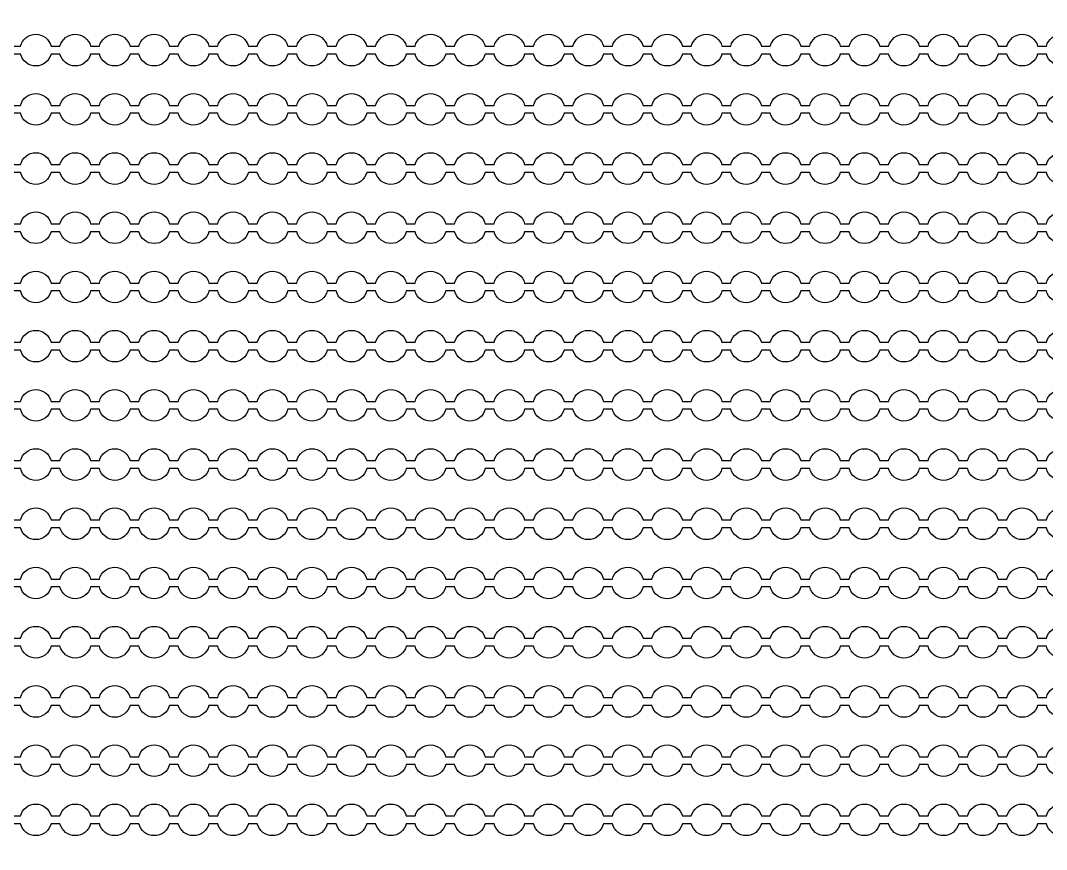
# Model space of a CAD drawing. Extents: x 4056 to 105656, y 4120 to 105720.
# Drawn here: x 62908 to 64208, y 47646 to 48696 of the extents above; entities that cross this region are included whole.
import ezdxf

# ---------------------------------------------------------------- set-up
doc = ezdxf.new("R2010")
doc.units = 13
doc.header["$MEASUREMENT"] = 0
doc.layers.add('Main Layer', color=7, linetype='Continuous', lineweight=0)

msp = doc.modelspace()

# ---------------------------------------------------------------- linework, layer by layer
for points in [[(62896.5, 48663.9), (62907.7, 48663.9, -0.774597), (62946.5, 48663.9), (62957.7, 48663.9, -0.774597), (62996.5, 48663.9), (63007.7, 48663.9, -0.774597), (63046.5, 48663.9), (63057.7, 48663.9, -0.774597), (63096.5, 48663.9), (63107.7, 48663.9, -0.774597), (63146.5, 48663.9), (63157.7, 48663.9, -0.774597), (63196.5, 48663.9), (63207.7, 48663.9, -0.774597), (63246.5, 48663.9), (63257.7, 48663.9, -0.774597), (63296.5, 48663.9), (63307.7, 48663.9, -0.774597), (63346.5, 48663.9), (63357.7, 48663.9, -0.774597), (63396.5, 48663.9), (63407.7, 48663.9, -0.774597), (63446.5, 48663.9), (63457.7, 48663.9, -0.774597), (63496.5, 48663.9), (63507.7, 48663.9, -0.774597), (63546.5, 48663.9), (63557.7, 48663.9, -0.774597), (63596.5, 48663.9), (63607.7, 48663.9, -0.774597), (63646.5, 48663.9), (63657.7, 48663.9, -0.774597), (63696.5, 48663.9), (63707.7, 48663.9, -0.774597), (63746.5, 48663.9), (63757.7, 48663.9, -0.774597), (63796.5, 48663.9), (63807.7, 48663.9, -0.774597), (63846.5, 48663.9), (63857.7, 48663.9, -0.774597), (63896.5, 48663.9), (63907.7, 48663.9, -0.774597), (63946.5, 48663.9), (63957.7, 48663.9, -0.774597), (63996.5, 48663.9), (64007.7, 48663.9, -0.774597), (64046.5, 48663.9), (64057.7, 48663.9, -0.774597), (64096.5, 48663.9), (64107.7, 48663.9, -0.774597), (64146.5, 48663.9), (64157.7, 48663.9, -0.774597), (64196.5, 48663.9), (64207.7, 48663.9, -0.774597), (64246.5, 48663.9)], [(64246.5, 48653.9, -0.774597), (64207.7, 48653.9), (64196.5, 48653.9, -0.774597), (64157.7, 48653.9), (64146.5, 48653.9, -0.774597), (64107.7, 48653.9), (64096.5, 48653.9, -0.774597), (64057.7, 48653.9), (64046.5, 48653.9, -0.774597), (64007.7, 48653.9), (63996.5, 48653.9, -0.774597), (63957.7, 48653.9), (63946.5, 48653.9, -0.774597), (63907.7, 48653.9), (63896.5, 48653.9, -0.774597), (63857.7, 48653.9), (63846.5, 48653.9, -0.774597), (63807.7, 48653.9), (63796.5, 48653.9, -0.774597), (63757.7, 48653.9), (63746.5, 48653.9, -0.774597), (63707.7, 48653.9), (63696.5, 48653.9, -0.774597), (63657.7, 48653.9), (63646.5, 48653.9, -0.774597), (63607.7, 48653.9), (63596.5, 48653.9, -0.774597), (63557.7, 48653.9), (63546.5, 48653.9, -0.774597), (63507.7, 48653.9), (63496.5, 48653.9, -0.774597), (63457.7, 48653.9), (63446.5, 48653.9, -0.774597), (63407.7, 48653.9), (63396.5, 48653.9, -0.774597), (63357.7, 48653.9), (63346.5, 48653.9, -0.774597), (63307.7, 48653.9), (63296.5, 48653.9, -0.774597), (63257.7, 48653.9), (63246.5, 48653.9, -0.774597), (63207.7, 48653.9), (63196.5, 48653.9, -0.774597), (63157.7, 48653.9), (63146.5, 48653.9, -0.774597), (63107.7, 48653.9), (63096.5, 48653.9, -0.774597), (63057.7, 48653.9), (63046.5, 48653.9, -0.774597), (63007.7, 48653.9), (62996.5, 48653.9, -0.774597), (62957.7, 48653.9), (62946.5, 48653.9, -0.774597), (62907.7, 48653.9), (62896.5, 48653.9, -0.774597)], [(62896.5, 48588.9), (62907.7, 48588.9, -0.774597), (62946.5, 48588.9), (62957.7, 48588.9, -0.774597), (62996.5, 48588.9), (63007.7, 48588.9, -0.774597), (63046.5, 48588.9), (63057.7, 48588.9, -0.774597), (63096.5, 48588.9), (63107.7, 48588.9, -0.774597), (63146.5, 48588.9), (63157.7, 48588.9, -0.774597), (63196.5, 48588.9), (63207.7, 48588.9, -0.774597), (63246.5, 48588.9), (63257.7, 48588.9, -0.774597), (63296.5, 48588.9), (63307.7, 48588.9, -0.774597), (63346.5, 48588.9), (63357.7, 48588.9, -0.774597), (63396.5, 48588.9), (63407.7, 48588.9, -0.774597), (63446.5, 48588.9), (63457.7, 48588.9, -0.774597), (63496.5, 48588.9), (63507.7, 48588.9, -0.774597), (63546.5, 48588.9), (63557.7, 48588.9, -0.774597), (63596.5, 48588.9), (63607.7, 48588.9, -0.774597), (63646.5, 48588.9), (63657.7, 48588.9, -0.774597), (63696.5, 48588.9), (63707.7, 48588.9, -0.774597), (63746.5, 48588.9), (63757.7, 48588.9, -0.774597), (63796.5, 48588.9), (63807.7, 48588.9, -0.774597), (63846.5, 48588.9), (63857.7, 48588.9, -0.774597), (63896.5, 48588.9), (63907.7, 48588.9, -0.774597), (63946.5, 48588.9), (63957.7, 48588.9, -0.774597), (63996.5, 48588.9), (64007.7, 48588.9, -0.774597), (64046.5, 48588.9), (64057.7, 48588.9, -0.774597), (64096.5, 48588.9), (64107.7, 48588.9, -0.774597), (64146.5, 48588.9), (64157.7, 48588.9, -0.774597), (64196.5, 48588.9), (64207.7, 48588.9, -0.774597), (64246.5, 48588.9)], [(64246.5, 48578.9, -0.774597), (64207.7, 48578.9), (64196.5, 48578.9, -0.774597), (64157.7, 48578.9), (64146.5, 48578.9, -0.774597), (64107.7, 48578.9), (64096.5, 48578.9, -0.774597), (64057.7, 48578.9), (64046.5, 48578.9, -0.774597), (64007.7, 48578.9), (63996.5, 48578.9, -0.774597), (63957.7, 48578.9), (63946.5, 48578.9, -0.774597), (63907.7, 48578.9), (63896.5, 48578.9, -0.774597), (63857.7, 48578.9), (63846.5, 48578.9, -0.774597), (63807.7, 48578.9), (63796.5, 48578.9, -0.774597), (63757.7, 48578.9), (63746.5, 48578.9, -0.774597), (63707.7, 48578.9), (63696.5, 48578.9, -0.774597), (63657.7, 48578.9), (63646.5, 48578.9, -0.774597), (63607.7, 48578.9), (63596.5, 48578.9, -0.774597), (63557.7, 48578.9), (63546.5, 48578.9, -0.774597), (63507.7, 48578.9), (63496.5, 48578.9, -0.774597), (63457.7, 48578.9), (63446.5, 48578.9, -0.774597), (63407.7, 48578.9), (63396.5, 48578.9, -0.774597), (63357.7, 48578.9), (63346.5, 48578.9, -0.774597), (63307.7, 48578.9), (63296.5, 48578.9, -0.774597), (63257.7, 48578.9), (63246.5, 48578.9, -0.774597), (63207.7, 48578.9), (63196.5, 48578.9, -0.774597), (63157.7, 48578.9), (63146.5, 48578.9, -0.774597), (63107.7, 48578.9), (63096.5, 48578.9, -0.774597), (63057.7, 48578.9), (63046.5, 48578.9, -0.774597), (63007.7, 48578.9), (62996.5, 48578.9, -0.774597), (62957.7, 48578.9), (62946.5, 48578.9, -0.774597), (62907.7, 48578.9), (62896.5, 48578.9, -0.774597)], [(62896.5, 48513.9), (62907.7, 48513.9, -0.774597), (62946.5, 48513.9), (62957.7, 48513.9, -0.774597), (62996.5, 48513.9), (63007.7, 48513.9, -0.774597), (63046.5, 48513.9), (63057.7, 48513.9, -0.774597), (63096.5, 48513.9), (63107.7, 48513.9, -0.774597), (63146.5, 48513.9), (63157.7, 48513.9, -0.774597), (63196.5, 48513.9), (63207.7, 48513.9, -0.774597), (63246.5, 48513.9), (63257.7, 48513.9, -0.774597), (63296.5, 48513.9), (63307.7, 48513.9, -0.774597), (63346.5, 48513.9), (63357.7, 48513.9, -0.774597), (63396.5, 48513.9), (63407.7, 48513.9, -0.774597), (63446.5, 48513.9), (63457.7, 48513.9, -0.774597), (63496.5, 48513.9), (63507.7, 48513.9, -0.774597), (63546.5, 48513.9), (63557.7, 48513.9, -0.774597), (63596.5, 48513.9), (63607.7, 48513.9, -0.774597), (63646.5, 48513.9), (63657.7, 48513.9, -0.774597), (63696.5, 48513.9), (63707.7, 48513.9, -0.774597), (63746.5, 48513.9), (63757.7, 48513.9, -0.774597), (63796.5, 48513.9), (63807.7, 48513.9, -0.774597), (63846.5, 48513.9), (63857.7, 48513.9, -0.774597), (63896.5, 48513.9), (63907.7, 48513.9, -0.774597), (63946.5, 48513.9), (63957.7, 48513.9, -0.774597), (63996.5, 48513.9), (64007.7, 48513.9, -0.774597), (64046.5, 48513.9), (64057.7, 48513.9, -0.774597), (64096.5, 48513.9), (64107.7, 48513.9, -0.774597), (64146.5, 48513.9), (64157.7, 48513.9, -0.774597), (64196.5, 48513.9), (64207.7, 48513.9, -0.774597), (64246.5, 48513.9)], [(64246.5, 48503.9, -0.774597), (64207.7, 48503.9), (64196.5, 48503.9, -0.774597), (64157.7, 48503.9), (64146.5, 48503.9, -0.774597), (64107.7, 48503.9), (64096.5, 48503.9, -0.774597), (64057.7, 48503.9), (64046.5, 48503.9, -0.774597), (64007.7, 48503.9), (63996.5, 48503.9, -0.774597), (63957.7, 48503.9), (63946.5, 48503.9, -0.774597), (63907.7, 48503.9), (63896.5, 48503.9, -0.774597), (63857.7, 48503.9), (63846.5, 48503.9, -0.774597), (63807.7, 48503.9), (63796.5, 48503.9, -0.774597), (63757.7, 48503.9), (63746.5, 48503.9, -0.774597), (63707.7, 48503.9), (63696.5, 48503.9, -0.774597), (63657.7, 48503.9), (63646.5, 48503.9, -0.774597), (63607.7, 48503.9), (63596.5, 48503.9, -0.774597), (63557.7, 48503.9), (63546.5, 48503.9, -0.774597), (63507.7, 48503.9), (63496.5, 48503.9, -0.774597), (63457.7, 48503.9), (63446.5, 48503.9, -0.774597), (63407.7, 48503.9), (63396.5, 48503.9, -0.774597), (63357.7, 48503.9), (63346.5, 48503.9, -0.774597), (63307.7, 48503.9), (63296.5, 48503.9, -0.774597), (63257.7, 48503.9), (63246.5, 48503.9, -0.774597), (63207.7, 48503.9), (63196.5, 48503.9, -0.774597), (63157.7, 48503.9), (63146.5, 48503.9, -0.774597), (63107.7, 48503.9), (63096.5, 48503.9, -0.774597), (63057.7, 48503.9), (63046.5, 48503.9, -0.774597), (63007.7, 48503.9), (62996.5, 48503.9, -0.774597), (62957.7, 48503.9), (62946.5, 48503.9, -0.774597), (62907.7, 48503.9), (62896.5, 48503.9, -0.774597)], [(62896.5, 48438.9), (62907.7, 48438.9, -0.774597), (62946.5, 48438.9), (62957.7, 48438.9, -0.774597), (62996.5, 48438.9), (63007.7, 48438.9, -0.774597), (63046.5, 48438.9), (63057.7, 48438.9, -0.774597), (63096.5, 48438.9), (63107.7, 48438.9, -0.774597), (63146.5, 48438.9), (63157.7, 48438.9, -0.774597), (63196.5, 48438.9), (63207.7, 48438.9, -0.774597), (63246.5, 48438.9), (63257.7, 48438.9, -0.774597), (63296.5, 48438.9), (63307.7, 48438.9, -0.774597), (63346.5, 48438.9), (63357.7, 48438.9, -0.774597), (63396.5, 48438.9), (63407.7, 48438.9, -0.774597), (63446.5, 48438.9), (63457.7, 48438.9, -0.774597), (63496.5, 48438.9), (63507.7, 48438.9, -0.774597), (63546.5, 48438.9), (63557.7, 48438.9, -0.774597), (63596.5, 48438.9), (63607.7, 48438.9, -0.774597), (63646.5, 48438.9), (63657.7, 48438.9, -0.774597), (63696.5, 48438.9), (63707.7, 48438.9, -0.774597), (63746.5, 48438.9), (63757.7, 48438.9, -0.774597), (63796.5, 48438.9), (63807.7, 48438.9, -0.774597), (63846.5, 48438.9), (63857.7, 48438.9, -0.774597), (63896.5, 48438.9), (63907.7, 48438.9, -0.774597), (63946.5, 48438.9), (63957.7, 48438.9, -0.774597), (63996.5, 48438.9), (64007.7, 48438.9, -0.774597), (64046.5, 48438.9), (64057.7, 48438.9, -0.774597), (64096.5, 48438.9), (64107.7, 48438.9, -0.774597), (64146.5, 48438.9), (64157.7, 48438.9, -0.774597), (64196.5, 48438.9), (64207.7, 48438.9, -0.774597), (64246.5, 48438.9)], [(64246.5, 48428.9, -0.774597), (64207.7, 48428.9), (64196.5, 48428.9, -0.774597), (64157.7, 48428.9), (64146.5, 48428.9, -0.774597), (64107.7, 48428.9), (64096.5, 48428.9, -0.774597), (64057.7, 48428.9), (64046.5, 48428.9, -0.774597), (64007.7, 48428.9), (63996.5, 48428.9, -0.774597), (63957.7, 48428.9), (63946.5, 48428.9, -0.774597), (63907.7, 48428.9), (63896.5, 48428.9, -0.774597), (63857.7, 48428.9), (63846.5, 48428.9, -0.774597), (63807.7, 48428.9), (63796.5, 48428.9, -0.774597), (63757.7, 48428.9), (63746.5, 48428.9, -0.774597), (63707.7, 48428.9), (63696.5, 48428.9, -0.774597), (63657.7, 48428.9), (63646.5, 48428.9, -0.774597), (63607.7, 48428.9), (63596.5, 48428.9, -0.774597), (63557.7, 48428.9), (63546.5, 48428.9, -0.774597), (63507.7, 48428.9), (63496.5, 48428.9, -0.774597), (63457.7, 48428.9), (63446.5, 48428.9, -0.774597), (63407.7, 48428.9), (63396.5, 48428.9, -0.774597), (63357.7, 48428.9), (63346.5, 48428.9, -0.774597), (63307.7, 48428.9), (63296.5, 48428.9, -0.774597), (63257.7, 48428.9), (63246.5, 48428.9, -0.774597), (63207.7, 48428.9), (63196.5, 48428.9, -0.774597), (63157.7, 48428.9), (63146.5, 48428.9, -0.774597), (63107.7, 48428.9), (63096.5, 48428.9, -0.774597), (63057.7, 48428.9), (63046.5, 48428.9, -0.774597), (63007.7, 48428.9), (62996.5, 48428.9, -0.774597), (62957.7, 48428.9), (62946.5, 48428.9, -0.774597), (62907.7, 48428.9), (62896.5, 48428.9, -0.774597)], [(62896.5, 48363.9), (62907.7, 48363.9, -0.774597), (62946.5, 48363.9), (62957.7, 48363.9, -0.774597), (62996.5, 48363.9), (63007.7, 48363.9, -0.774597), (63046.5, 48363.9), (63057.7, 48363.9, -0.774597), (63096.5, 48363.9), (63107.7, 48363.9, -0.774597), (63146.5, 48363.9), (63157.7, 48363.9, -0.774597), (63196.5, 48363.9), (63207.7, 48363.9, -0.774597), (63246.5, 48363.9), (63257.7, 48363.9, -0.774597), (63296.5, 48363.9), (63307.7, 48363.9, -0.774597), (63346.5, 48363.9), (63357.7, 48363.9, -0.774597), (63396.5, 48363.9), (63407.7, 48363.9, -0.774597), (63446.5, 48363.9), (63457.7, 48363.9, -0.774597), (63496.5, 48363.9), (63507.7, 48363.9, -0.774597), (63546.5, 48363.9), (63557.7, 48363.9, -0.774597), (63596.5, 48363.9), (63607.7, 48363.9, -0.774597), (63646.5, 48363.9), (63657.7, 48363.9, -0.774597), (63696.5, 48363.9), (63707.7, 48363.9, -0.774597), (63746.5, 48363.9), (63757.7, 48363.9, -0.774597), (63796.5, 48363.9), (63807.7, 48363.9, -0.774597), (63846.5, 48363.9), (63857.7, 48363.9, -0.774597), (63896.5, 48363.9), (63907.7, 48363.9, -0.774597), (63946.5, 48363.9), (63957.7, 48363.9, -0.774597), (63996.5, 48363.9), (64007.7, 48363.9, -0.774597), (64046.5, 48363.9), (64057.7, 48363.9, -0.774597), (64096.5, 48363.9), (64107.7, 48363.9, -0.774597), (64146.5, 48363.9), (64157.7, 48363.9, -0.774597), (64196.5, 48363.9), (64207.7, 48363.9, -0.774597), (64246.5, 48363.9)], [(64246.5, 48353.9, -0.774597), (64207.7, 48353.9), (64196.5, 48353.9, -0.774597), (64157.7, 48353.9), (64146.5, 48353.9, -0.774597), (64107.7, 48353.9), (64096.5, 48353.9, -0.774597), (64057.7, 48353.9), (64046.5, 48353.9, -0.774597), (64007.7, 48353.9), (63996.5, 48353.9, -0.774597), (63957.7, 48353.9), (63946.5, 48353.9, -0.774597), (63907.7, 48353.9), (63896.5, 48353.9, -0.774597), (63857.7, 48353.9), (63846.5, 48353.9, -0.774597), (63807.7, 48353.9), (63796.5, 48353.9, -0.774597), (63757.7, 48353.9), (63746.5, 48353.9, -0.774597), (63707.7, 48353.9), (63696.5, 48353.9, -0.774597), (63657.7, 48353.9), (63646.5, 48353.9, -0.774597), (63607.7, 48353.9), (63596.5, 48353.9, -0.774597), (63557.7, 48353.9), (63546.5, 48353.9, -0.774597), (63507.7, 48353.9), (63496.5, 48353.9, -0.774597), (63457.7, 48353.9), (63446.5, 48353.9, -0.774597), (63407.7, 48353.9), (63396.5, 48353.9, -0.774597), (63357.7, 48353.9), (63346.5, 48353.9, -0.774597), (63307.7, 48353.9), (63296.5, 48353.9, -0.774597), (63257.7, 48353.9), (63246.5, 48353.9, -0.774597), (63207.7, 48353.9), (63196.5, 48353.9, -0.774597), (63157.7, 48353.9), (63146.5, 48353.9, -0.774597), (63107.7, 48353.9), (63096.5, 48353.9, -0.774597), (63057.7, 48353.9), (63046.5, 48353.9, -0.774597), (63007.7, 48353.9), (62996.5, 48353.9, -0.774597), (62957.7, 48353.9), (62946.5, 48353.9, -0.774597), (62907.7, 48353.9), (62896.5, 48353.9, -0.774597)], [(62896.5, 48288.9), (62907.7, 48288.9, -0.774597), (62946.5, 48288.9), (62957.7, 48288.9, -0.774597), (62996.5, 48288.9), (63007.7, 48288.9, -0.774597), (63046.5, 48288.9), (63057.7, 48288.9, -0.774597), (63096.5, 48288.9), (63107.7, 48288.9, -0.774597), (63146.5, 48288.9), (63157.7, 48288.9, -0.774597), (63196.5, 48288.9), (63207.7, 48288.9, -0.774597), (63246.5, 48288.9), (63257.7, 48288.9, -0.774597), (63296.5, 48288.9), (63307.7, 48288.9, -0.774597), (63346.5, 48288.9), (63357.7, 48288.9, -0.774597), (63396.5, 48288.9), (63407.7, 48288.9, -0.774597), (63446.5, 48288.9), (63457.7, 48288.9, -0.774597), (63496.5, 48288.9), (63507.7, 48288.9, -0.774597), (63546.5, 48288.9), (63557.7, 48288.9, -0.774597), (63596.5, 48288.9), (63607.7, 48288.9, -0.774597), (63646.5, 48288.9), (63657.7, 48288.9, -0.774597), (63696.5, 48288.9), (63707.7, 48288.9, -0.774597), (63746.5, 48288.9), (63757.7, 48288.9, -0.774597), (63796.5, 48288.9), (63807.7, 48288.9, -0.774597), (63846.5, 48288.9), (63857.7, 48288.9, -0.774597), (63896.5, 48288.9), (63907.7, 48288.9, -0.774597), (63946.5, 48288.9), (63957.7, 48288.9, -0.774597), (63996.5, 48288.9), (64007.7, 48288.9, -0.774597), (64046.5, 48288.9), (64057.7, 48288.9, -0.774597), (64096.5, 48288.9), (64107.7, 48288.9, -0.774597), (64146.5, 48288.9), (64157.7, 48288.9, -0.774597), (64196.5, 48288.9), (64207.7, 48288.9, -0.774597), (64246.5, 48288.9)], [(64246.5, 48278.9, -0.774597), (64207.7, 48278.9), (64196.5, 48278.9, -0.774597), (64157.7, 48278.9), (64146.5, 48278.9, -0.774597), (64107.7, 48278.9), (64096.5, 48278.9, -0.774597), (64057.7, 48278.9), (64046.5, 48278.9, -0.774597), (64007.7, 48278.9), (63996.5, 48278.9, -0.774597), (63957.7, 48278.9), (63946.5, 48278.9, -0.774597), (63907.7, 48278.9), (63896.5, 48278.9, -0.774597), (63857.7, 48278.9), (63846.5, 48278.9, -0.774597), (63807.7, 48278.9), (63796.5, 48278.9, -0.774597), (63757.7, 48278.9), (63746.5, 48278.9, -0.774597), (63707.7, 48278.9), (63696.5, 48278.9, -0.774597), (63657.7, 48278.9), (63646.5, 48278.9, -0.774597), (63607.7, 48278.9), (63596.5, 48278.9, -0.774597), (63557.7, 48278.9), (63546.5, 48278.9, -0.774597), (63507.7, 48278.9), (63496.5, 48278.9, -0.774597), (63457.7, 48278.9), (63446.5, 48278.9, -0.774597), (63407.7, 48278.9), (63396.5, 48278.9, -0.774597), (63357.7, 48278.9), (63346.5, 48278.9, -0.774597), (63307.7, 48278.9), (63296.5, 48278.9, -0.774597), (63257.7, 48278.9), (63246.5, 48278.9, -0.774597), (63207.7, 48278.9), (63196.5, 48278.9, -0.774597), (63157.7, 48278.9), (63146.5, 48278.9, -0.774597), (63107.7, 48278.9), (63096.5, 48278.9, -0.774597), (63057.7, 48278.9), (63046.5, 48278.9, -0.774597), (63007.7, 48278.9), (62996.5, 48278.9, -0.774597), (62957.7, 48278.9), (62946.5, 48278.9, -0.774597), (62907.7, 48278.9), (62896.5, 48278.9, -0.774597)], [(62896.5, 48213.9), (62907.7, 48213.9, -0.774597), (62946.5, 48213.9), (62957.7, 48213.9, -0.774597), (62996.5, 48213.9), (63007.7, 48213.9, -0.774597), (63046.5, 48213.9), (63057.7, 48213.9, -0.774597), (63096.5, 48213.9), (63107.7, 48213.9, -0.774597), (63146.5, 48213.9), (63157.7, 48213.9, -0.774597), (63196.5, 48213.9), (63207.7, 48213.9, -0.774597), (63246.5, 48213.9), (63257.7, 48213.9, -0.774597), (63296.5, 48213.9), (63307.7, 48213.9, -0.774597), (63346.5, 48213.9), (63357.7, 48213.9, -0.774597), (63396.5, 48213.9), (63407.7, 48213.9, -0.774597), (63446.5, 48213.9), (63457.7, 48213.9, -0.774597), (63496.5, 48213.9), (63507.7, 48213.9, -0.774597), (63546.5, 48213.9), (63557.7, 48213.9, -0.774597), (63596.5, 48213.9), (63607.7, 48213.9, -0.774597), (63646.5, 48213.9), (63657.7, 48213.9, -0.774597), (63696.5, 48213.9), (63707.7, 48213.9, -0.774597), (63746.5, 48213.9), (63757.7, 48213.9, -0.774597), (63796.5, 48213.9), (63807.7, 48213.9, -0.774597), (63846.5, 48213.9), (63857.7, 48213.9, -0.774597), (63896.5, 48213.9), (63907.7, 48213.9, -0.774597), (63946.5, 48213.9), (63957.7, 48213.9, -0.774597), (63996.5, 48213.9), (64007.7, 48213.9, -0.774597), (64046.5, 48213.9), (64057.7, 48213.9, -0.774597), (64096.5, 48213.9), (64107.7, 48213.9, -0.774597), (64146.5, 48213.9), (64157.7, 48213.9, -0.774597), (64196.5, 48213.9), (64207.7, 48213.9, -0.774597), (64246.5, 48213.9)], [(64246.5, 48203.9, -0.774597), (64207.7, 48203.9), (64196.5, 48203.9, -0.774597), (64157.7, 48203.9), (64146.5, 48203.9, -0.774597), (64107.7, 48203.9), (64096.5, 48203.9, -0.774597), (64057.7, 48203.9), (64046.5, 48203.9, -0.774597), (64007.7, 48203.9), (63996.5, 48203.9, -0.774597), (63957.7, 48203.9), (63946.5, 48203.9, -0.774597), (63907.7, 48203.9), (63896.5, 48203.9, -0.774597), (63857.7, 48203.9), (63846.5, 48203.9, -0.774597), (63807.7, 48203.9), (63796.5, 48203.9, -0.774597), (63757.7, 48203.9), (63746.5, 48203.9, -0.774597), (63707.7, 48203.9), (63696.5, 48203.9, -0.774597), (63657.7, 48203.9), (63646.5, 48203.9, -0.774597), (63607.7, 48203.9), (63596.5, 48203.9, -0.774597), (63557.7, 48203.9), (63546.5, 48203.9, -0.774597), (63507.7, 48203.9), (63496.5, 48203.9, -0.774597), (63457.7, 48203.9), (63446.5, 48203.9, -0.774597), (63407.7, 48203.9), (63396.5, 48203.9, -0.774597), (63357.7, 48203.9), (63346.5, 48203.9, -0.774597), (63307.7, 48203.9), (63296.5, 48203.9, -0.774597), (63257.7, 48203.9), (63246.5, 48203.9, -0.774597), (63207.7, 48203.9), (63196.5, 48203.9, -0.774597), (63157.7, 48203.9), (63146.5, 48203.9, -0.774597), (63107.7, 48203.9), (63096.5, 48203.9, -0.774597), (63057.7, 48203.9), (63046.5, 48203.9, -0.774597), (63007.7, 48203.9), (62996.5, 48203.9, -0.774597), (62957.7, 48203.9), (62946.5, 48203.9, -0.774597), (62907.7, 48203.9), (62896.5, 48203.9, -0.774597)], [(62896.5, 48138.9), (62907.7, 48138.9, -0.774597), (62946.5, 48138.9), (62957.7, 48138.9, -0.774597), (62996.5, 48138.9), (63007.7, 48138.9, -0.774597), (63046.5, 48138.9), (63057.7, 48138.9, -0.774597), (63096.5, 48138.9), (63107.7, 48138.9, -0.774597), (63146.5, 48138.9), (63157.7, 48138.9, -0.774597), (63196.5, 48138.9), (63207.7, 48138.9, -0.774597), (63246.5, 48138.9), (63257.7, 48138.9, -0.774597), (63296.5, 48138.9), (63307.7, 48138.9, -0.774597), (63346.5, 48138.9), (63357.7, 48138.9, -0.774597), (63396.5, 48138.9), (63407.7, 48138.9, -0.774597), (63446.5, 48138.9), (63457.7, 48138.9, -0.774597), (63496.5, 48138.9), (63507.7, 48138.9, -0.774597), (63546.5, 48138.9), (63557.7, 48138.9, -0.774597), (63596.5, 48138.9), (63607.7, 48138.9, -0.774597), (63646.5, 48138.9), (63657.7, 48138.9, -0.774597), (63696.5, 48138.9), (63707.7, 48138.9, -0.774597), (63746.5, 48138.9), (63757.7, 48138.9, -0.774597), (63796.5, 48138.9), (63807.7, 48138.9, -0.774597), (63846.5, 48138.9), (63857.7, 48138.9, -0.774597), (63896.5, 48138.9), (63907.7, 48138.9, -0.774597), (63946.5, 48138.9), (63957.7, 48138.9, -0.774597), (63996.5, 48138.9), (64007.7, 48138.9, -0.774597), (64046.5, 48138.9), (64057.7, 48138.9, -0.774597), (64096.5, 48138.9), (64107.7, 48138.9, -0.774597), (64146.5, 48138.9), (64157.7, 48138.9, -0.774597), (64196.5, 48138.9), (64207.7, 48138.9, -0.774597), (64246.5, 48138.9)], [(64246.5, 48128.9, -0.774597), (64207.7, 48128.9), (64196.5, 48128.9, -0.774597), (64157.7, 48128.9), (64146.5, 48128.9, -0.774597), (64107.7, 48128.9), (64096.5, 48128.9, -0.774597), (64057.7, 48128.9), (64046.5, 48128.9, -0.774597), (64007.7, 48128.9), (63996.5, 48128.9, -0.774597), (63957.7, 48128.9), (63946.5, 48128.9, -0.774597), (63907.7, 48128.9), (63896.5, 48128.9, -0.774597), (63857.7, 48128.9), (63846.5, 48128.9, -0.774597), (63807.7, 48128.9), (63796.5, 48128.9, -0.774597), (63757.7, 48128.9), (63746.5, 48128.9, -0.774597), (63707.7, 48128.9), (63696.5, 48128.9, -0.774597), (63657.7, 48128.9), (63646.5, 48128.9, -0.774597), (63607.7, 48128.9), (63596.5, 48128.9, -0.774597), (63557.7, 48128.9), (63546.5, 48128.9, -0.774597), (63507.7, 48128.9), (63496.5, 48128.9, -0.774597), (63457.7, 48128.9), (63446.5, 48128.9, -0.774597), (63407.7, 48128.9), (63396.5, 48128.9, -0.774597), (63357.7, 48128.9), (63346.5, 48128.9, -0.774597), (63307.7, 48128.9), (63296.5, 48128.9, -0.774597), (63257.7, 48128.9), (63246.5, 48128.9, -0.774597), (63207.7, 48128.9), (63196.5, 48128.9, -0.774597), (63157.7, 48128.9), (63146.5, 48128.9, -0.774597), (63107.7, 48128.9), (63096.5, 48128.9, -0.774597), (63057.7, 48128.9), (63046.5, 48128.9, -0.774597), (63007.7, 48128.9), (62996.5, 48128.9, -0.774597), (62957.7, 48128.9), (62946.5, 48128.9, -0.774597), (62907.7, 48128.9), (62896.5, 48128.9, -0.774597)], [(62896.5, 48063.9), (62907.7, 48063.9, -0.774597), (62946.5, 48063.9), (62957.7, 48063.9, -0.774597), (62996.5, 48063.9), (63007.7, 48063.9, -0.774597), (63046.5, 48063.9), (63057.7, 48063.9, -0.774597), (63096.5, 48063.9), (63107.7, 48063.9, -0.774597), (63146.5, 48063.9), (63157.7, 48063.9, -0.774597), (63196.5, 48063.9), (63207.7, 48063.9, -0.774597), (63246.5, 48063.9), (63257.7, 48063.9, -0.774597), (63296.5, 48063.9), (63307.7, 48063.9, -0.774597), (63346.5, 48063.9), (63357.7, 48063.9, -0.774597), (63396.5, 48063.9), (63407.7, 48063.9, -0.774597), (63446.5, 48063.9), (63457.7, 48063.9, -0.774597), (63496.5, 48063.9), (63507.7, 48063.9, -0.774597), (63546.5, 48063.9), (63557.7, 48063.9, -0.774597), (63596.5, 48063.9), (63607.7, 48063.9, -0.774597), (63646.5, 48063.9), (63657.7, 48063.9, -0.774597), (63696.5, 48063.9), (63707.7, 48063.9, -0.774597), (63746.5, 48063.9), (63757.7, 48063.9, -0.774597), (63796.5, 48063.9), (63807.7, 48063.9, -0.774597), (63846.5, 48063.9), (63857.7, 48063.9, -0.774597), (63896.5, 48063.9), (63907.7, 48063.9, -0.774597), (63946.5, 48063.9), (63957.7, 48063.9, -0.774597), (63996.5, 48063.9), (64007.7, 48063.9, -0.774597), (64046.5, 48063.9), (64057.7, 48063.9, -0.774597), (64096.5, 48063.9), (64107.7, 48063.9, -0.774597), (64146.5, 48063.9), (64157.7, 48063.9, -0.774597), (64196.5, 48063.9), (64207.7, 48063.9, -0.774597), (64246.5, 48063.9)], [(64246.5, 48053.9, -0.774597), (64207.7, 48053.9), (64196.5, 48053.9, -0.774597), (64157.7, 48053.9), (64146.5, 48053.9, -0.774597), (64107.7, 48053.9), (64096.5, 48053.9, -0.774597), (64057.7, 48053.9), (64046.5, 48053.9, -0.774597), (64007.7, 48053.9), (63996.5, 48053.9, -0.774597), (63957.7, 48053.9), (63946.5, 48053.9, -0.774597), (63907.7, 48053.9), (63896.5, 48053.9, -0.774597), (63857.7, 48053.9), (63846.5, 48053.9, -0.774597), (63807.7, 48053.9), (63796.5, 48053.9, -0.774597), (63757.7, 48053.9), (63746.5, 48053.9, -0.774597), (63707.7, 48053.9), (63696.5, 48053.9, -0.774597), (63657.7, 48053.9), (63646.5, 48053.9, -0.774597), (63607.7, 48053.9), (63596.5, 48053.9, -0.774597), (63557.7, 48053.9), (63546.5, 48053.9, -0.774597), (63507.7, 48053.9), (63496.5, 48053.9, -0.774597), (63457.7, 48053.9), (63446.5, 48053.9, -0.774597), (63407.7, 48053.9), (63396.5, 48053.9, -0.774597), (63357.7, 48053.9), (63346.5, 48053.9, -0.774597), (63307.7, 48053.9), (63296.5, 48053.9, -0.774597), (63257.7, 48053.9), (63246.5, 48053.9, -0.774597), (63207.7, 48053.9), (63196.5, 48053.9, -0.774597), (63157.7, 48053.9), (63146.5, 48053.9, -0.774597), (63107.7, 48053.9), (63096.5, 48053.9, -0.774597), (63057.7, 48053.9), (63046.5, 48053.9, -0.774597), (63007.7, 48053.9), (62996.5, 48053.9, -0.774597), (62957.7, 48053.9), (62946.5, 48053.9, -0.774597), (62907.7, 48053.9), (62896.5, 48053.9, -0.774597)], [(62896.5, 47988.9), (62907.7, 47988.9, -0.774597), (62946.5, 47988.9), (62957.7, 47988.9, -0.774597), (62996.5, 47988.9), (63007.7, 47988.9, -0.774597), (63046.5, 47988.9), (63057.7, 47988.9, -0.774597), (63096.5, 47988.9), (63107.7, 47988.9, -0.774597), (63146.5, 47988.9), (63157.7, 47988.9, -0.774597), (63196.5, 47988.9), (63207.7, 47988.9, -0.774597), (63246.5, 47988.9), (63257.7, 47988.9, -0.774597), (63296.5, 47988.9), (63307.7, 47988.9, -0.774597), (63346.5, 47988.9), (63357.7, 47988.9, -0.774597), (63396.5, 47988.9), (63407.7, 47988.9, -0.774597), (63446.5, 47988.9), (63457.7, 47988.9, -0.774597), (63496.5, 47988.9), (63507.7, 47988.9, -0.774597), (63546.5, 47988.9), (63557.7, 47988.9, -0.774597), (63596.5, 47988.9), (63607.7, 47988.9, -0.774597), (63646.5, 47988.9), (63657.7, 47988.9, -0.774597), (63696.5, 47988.9), (63707.7, 47988.9, -0.774597), (63746.5, 47988.9), (63757.7, 47988.9, -0.774597), (63796.5, 47988.9), (63807.7, 47988.9, -0.774597), (63846.5, 47988.9), (63857.7, 47988.9, -0.774597), (63896.5, 47988.9), (63907.7, 47988.9, -0.774597), (63946.5, 47988.9), (63957.7, 47988.9, -0.774597), (63996.5, 47988.9), (64007.7, 47988.9, -0.774597), (64046.5, 47988.9), (64057.7, 47988.9, -0.774597), (64096.5, 47988.9), (64107.7, 47988.9, -0.774597), (64146.5, 47988.9), (64157.7, 47988.9, -0.774597), (64196.5, 47988.9), (64207.7, 47988.9, -0.774597), (64246.5, 47988.9)], [(64246.5, 47978.9, -0.774597), (64207.7, 47978.9), (64196.5, 47978.9, -0.774597), (64157.7, 47978.9), (64146.5, 47978.9, -0.774597), (64107.7, 47978.9), (64096.5, 47978.9, -0.774597), (64057.7, 47978.9), (64046.5, 47978.9, -0.774597), (64007.7, 47978.9), (63996.5, 47978.9, -0.774597), (63957.7, 47978.9), (63946.5, 47978.9, -0.774597), (63907.7, 47978.9), (63896.5, 47978.9, -0.774597), (63857.7, 47978.9), (63846.5, 47978.9, -0.774597), (63807.7, 47978.9), (63796.5, 47978.9, -0.774597), (63757.7, 47978.9), (63746.5, 47978.9, -0.774597), (63707.7, 47978.9), (63696.5, 47978.9, -0.774597), (63657.7, 47978.9), (63646.5, 47978.9, -0.774597), (63607.7, 47978.9), (63596.5, 47978.9, -0.774597), (63557.7, 47978.9), (63546.5, 47978.9, -0.774597), (63507.7, 47978.9), (63496.5, 47978.9, -0.774597), (63457.7, 47978.9), (63446.5, 47978.9, -0.774597), (63407.7, 47978.9), (63396.5, 47978.9, -0.774597), (63357.7, 47978.9), (63346.5, 47978.9, -0.774597), (63307.7, 47978.9), (63296.5, 47978.9, -0.774597), (63257.7, 47978.9), (63246.5, 47978.9, -0.774597), (63207.7, 47978.9), (63196.5, 47978.9, -0.774597), (63157.7, 47978.9), (63146.5, 47978.9, -0.774597), (63107.7, 47978.9), (63096.5, 47978.9, -0.774597), (63057.7, 47978.9), (63046.5, 47978.9, -0.774597), (63007.7, 47978.9), (62996.5, 47978.9, -0.774597), (62957.7, 47978.9), (62946.5, 47978.9, -0.774597), (62907.7, 47978.9), (62896.5, 47978.9, -0.774597)], [(62896.5, 47913.9), (62907.7, 47913.9, -0.774597), (62946.5, 47913.9), (62957.7, 47913.9, -0.774597), (62996.5, 47913.9), (63007.7, 47913.9, -0.774597), (63046.5, 47913.9), (63057.7, 47913.9, -0.774597), (63096.5, 47913.9), (63107.7, 47913.9, -0.774597), (63146.5, 47913.9), (63157.7, 47913.9, -0.774597), (63196.5, 47913.9), (63207.7, 47913.9, -0.774597), (63246.5, 47913.9), (63257.7, 47913.9, -0.774597), (63296.5, 47913.9), (63307.7, 47913.9, -0.774597), (63346.5, 47913.9), (63357.7, 47913.9, -0.774597), (63396.5, 47913.9), (63407.7, 47913.9, -0.774597), (63446.5, 47913.9), (63457.7, 47913.9, -0.774597), (63496.5, 47913.9), (63507.7, 47913.9, -0.774597), (63546.5, 47913.9), (63557.7, 47913.9, -0.774597), (63596.5, 47913.9), (63607.7, 47913.9, -0.774597), (63646.5, 47913.9), (63657.7, 47913.9, -0.774597), (63696.5, 47913.9), (63707.7, 47913.9, -0.774597), (63746.5, 47913.9), (63757.7, 47913.9, -0.774597), (63796.5, 47913.9), (63807.7, 47913.9, -0.774597), (63846.5, 47913.9), (63857.7, 47913.9, -0.774597), (63896.5, 47913.9), (63907.7, 47913.9, -0.774597), (63946.5, 47913.9), (63957.7, 47913.9, -0.774597), (63996.5, 47913.9), (64007.7, 47913.9, -0.774597), (64046.5, 47913.9), (64057.7, 47913.9, -0.774597), (64096.5, 47913.9), (64107.7, 47913.9, -0.774597), (64146.5, 47913.9), (64157.7, 47913.9, -0.774597), (64196.5, 47913.9), (64207.7, 47913.9, -0.774597), (64246.5, 47913.9)], [(64246.5, 47903.9, -0.774597), (64207.7, 47903.9), (64196.5, 47903.9, -0.774597), (64157.7, 47903.9), (64146.5, 47903.9, -0.774597), (64107.7, 47903.9), (64096.5, 47903.9, -0.774597), (64057.7, 47903.9), (64046.5, 47903.9, -0.774597), (64007.7, 47903.9), (63996.5, 47903.9, -0.774597), (63957.7, 47903.9), (63946.5, 47903.9, -0.774597), (63907.7, 47903.9), (63896.5, 47903.9, -0.774597), (63857.7, 47903.9), (63846.5, 47903.9, -0.774597), (63807.7, 47903.9), (63796.5, 47903.9, -0.774597), (63757.7, 47903.9), (63746.5, 47903.9, -0.774597), (63707.7, 47903.9), (63696.5, 47903.9, -0.774597), (63657.7, 47903.9), (63646.5, 47903.9, -0.774597), (63607.7, 47903.9), (63596.5, 47903.9, -0.774597), (63557.7, 47903.9), (63546.5, 47903.9, -0.774597), (63507.7, 47903.9), (63496.5, 47903.9, -0.774597), (63457.7, 47903.9), (63446.5, 47903.9, -0.774597), (63407.7, 47903.9), (63396.5, 47903.9, -0.774597), (63357.7, 47903.9), (63346.5, 47903.9, -0.774597), (63307.7, 47903.9), (63296.5, 47903.9, -0.774597), (63257.7, 47903.9), (63246.5, 47903.9, -0.774597), (63207.7, 47903.9), (63196.5, 47903.9, -0.774597), (63157.7, 47903.9), (63146.5, 47903.9, -0.774597), (63107.7, 47903.9), (63096.5, 47903.9, -0.774597), (63057.7, 47903.9), (63046.5, 47903.9, -0.774597), (63007.7, 47903.9), (62996.5, 47903.9, -0.774597), (62957.7, 47903.9), (62946.5, 47903.9, -0.774597), (62907.7, 47903.9), (62896.5, 47903.9, -0.774597)], [(62896.5, 47838.9), (62907.7, 47838.9, -0.774597), (62946.5, 47838.9), (62957.7, 47838.9, -0.774597), (62996.5, 47838.9), (63007.7, 47838.9, -0.774597), (63046.5, 47838.9), (63057.7, 47838.9, -0.774597), (63096.5, 47838.9), (63107.7, 47838.9, -0.774597), (63146.5, 47838.9), (63157.7, 47838.9, -0.774597), (63196.5, 47838.9), (63207.7, 47838.9, -0.774597), (63246.5, 47838.9), (63257.7, 47838.9, -0.774597), (63296.5, 47838.9), (63307.7, 47838.9, -0.774597), (63346.5, 47838.9), (63357.7, 47838.9, -0.774597), (63396.5, 47838.9), (63407.7, 47838.9, -0.774597), (63446.5, 47838.9), (63457.7, 47838.9, -0.774597), (63496.5, 47838.9), (63507.7, 47838.9, -0.774597), (63546.5, 47838.9), (63557.7, 47838.9, -0.774597), (63596.5, 47838.9), (63607.7, 47838.9, -0.774597), (63646.5, 47838.9), (63657.7, 47838.9, -0.774597), (63696.5, 47838.9), (63707.7, 47838.9, -0.774597), (63746.5, 47838.9), (63757.7, 47838.9, -0.774597), (63796.5, 47838.9), (63807.7, 47838.9, -0.774597), (63846.5, 47838.9), (63857.7, 47838.9, -0.774597), (63896.5, 47838.9), (63907.7, 47838.9, -0.774597), (63946.5, 47838.9), (63957.7, 47838.9, -0.774597), (63996.5, 47838.9), (64007.7, 47838.9, -0.774597), (64046.5, 47838.9), (64057.7, 47838.9, -0.774597), (64096.5, 47838.9), (64107.7, 47838.9, -0.774597), (64146.5, 47838.9), (64157.7, 47838.9, -0.774597), (64196.5, 47838.9), (64207.7, 47838.9, -0.774597), (64246.5, 47838.9)], [(64246.5, 47828.9, -0.774597), (64207.7, 47828.9), (64196.5, 47828.9, -0.774597), (64157.7, 47828.9), (64146.5, 47828.9, -0.774597), (64107.7, 47828.9), (64096.5, 47828.9, -0.774597), (64057.7, 47828.9), (64046.5, 47828.9, -0.774597), (64007.7, 47828.9), (63996.5, 47828.9, -0.774597), (63957.7, 47828.9), (63946.5, 47828.9, -0.774597), (63907.7, 47828.9), (63896.5, 47828.9, -0.774597), (63857.7, 47828.9), (63846.5, 47828.9, -0.774597), (63807.7, 47828.9), (63796.5, 47828.9, -0.774597), (63757.7, 47828.9), (63746.5, 47828.9, -0.774597), (63707.7, 47828.9), (63696.5, 47828.9, -0.774597), (63657.7, 47828.9), (63646.5, 47828.9, -0.774597), (63607.7, 47828.9), (63596.5, 47828.9, -0.774597), (63557.7, 47828.9), (63546.5, 47828.9, -0.774597), (63507.7, 47828.9), (63496.5, 47828.9, -0.774597), (63457.7, 47828.9), (63446.5, 47828.9, -0.774597), (63407.7, 47828.9), (63396.5, 47828.9, -0.774597), (63357.7, 47828.9), (63346.5, 47828.9, -0.774597), (63307.7, 47828.9), (63296.5, 47828.9, -0.774597), (63257.7, 47828.9), (63246.5, 47828.9, -0.774597), (63207.7, 47828.9), (63196.5, 47828.9, -0.774597), (63157.7, 47828.9), (63146.5, 47828.9, -0.774597), (63107.7, 47828.9), (63096.5, 47828.9, -0.774597), (63057.7, 47828.9), (63046.5, 47828.9, -0.774597), (63007.7, 47828.9), (62996.5, 47828.9, -0.774597), (62957.7, 47828.9), (62946.5, 47828.9, -0.774597), (62907.7, 47828.9), (62896.5, 47828.9, -0.774597)], [(62896.5, 47763.9), (62907.7, 47763.9, -0.774597), (62946.5, 47763.9), (62957.7, 47763.9, -0.774597), (62996.5, 47763.9), (63007.7, 47763.9, -0.774597), (63046.5, 47763.9), (63057.7, 47763.9, -0.774597), (63096.5, 47763.9), (63107.7, 47763.9, -0.774597), (63146.5, 47763.9), (63157.7, 47763.9, -0.774597), (63196.5, 47763.9), (63207.7, 47763.9, -0.774597), (63246.5, 47763.9), (63257.7, 47763.9, -0.774597), (63296.5, 47763.9), (63307.7, 47763.9, -0.774597), (63346.5, 47763.9), (63357.7, 47763.9, -0.774597), (63396.5, 47763.9), (63407.7, 47763.9, -0.774597), (63446.5, 47763.9), (63457.7, 47763.9, -0.774597), (63496.5, 47763.9), (63507.7, 47763.9, -0.774597), (63546.5, 47763.9), (63557.7, 47763.9, -0.774597), (63596.5, 47763.9), (63607.7, 47763.9, -0.774597), (63646.5, 47763.9), (63657.7, 47763.9, -0.774597), (63696.5, 47763.9), (63707.7, 47763.9, -0.774597), (63746.5, 47763.9), (63757.7, 47763.9, -0.774597), (63796.5, 47763.9), (63807.7, 47763.9, -0.774597), (63846.5, 47763.9), (63857.7, 47763.9, -0.774597), (63896.5, 47763.9), (63907.7, 47763.9, -0.774597), (63946.5, 47763.9), (63957.7, 47763.9, -0.774597), (63996.5, 47763.9), (64007.7, 47763.9, -0.774597), (64046.5, 47763.9), (64057.7, 47763.9, -0.774597), (64096.5, 47763.9), (64107.7, 47763.9, -0.774597), (64146.5, 47763.9), (64157.7, 47763.9, -0.774597), (64196.5, 47763.9), (64207.7, 47763.9, -0.774597), (64246.5, 47763.9)], [(64246.5, 47753.9, -0.774597), (64207.7, 47753.9), (64196.5, 47753.9, -0.774597), (64157.7, 47753.9), (64146.5, 47753.9, -0.774597), (64107.7, 47753.9), (64096.5, 47753.9, -0.774597), (64057.7, 47753.9), (64046.5, 47753.9, -0.774597), (64007.7, 47753.9), (63996.5, 47753.9, -0.774597), (63957.7, 47753.9), (63946.5, 47753.9, -0.774597), (63907.7, 47753.9), (63896.5, 47753.9, -0.774597), (63857.7, 47753.9), (63846.5, 47753.9, -0.774597), (63807.7, 47753.9), (63796.5, 47753.9, -0.774597), (63757.7, 47753.9), (63746.5, 47753.9, -0.774597), (63707.7, 47753.9), (63696.5, 47753.9, -0.774597), (63657.7, 47753.9), (63646.5, 47753.9, -0.774597), (63607.7, 47753.9), (63596.5, 47753.9, -0.774597), (63557.7, 47753.9), (63546.5, 47753.9, -0.774597), (63507.7, 47753.9), (63496.5, 47753.9, -0.774597), (63457.7, 47753.9), (63446.5, 47753.9, -0.774597), (63407.7, 47753.9), (63396.5, 47753.9, -0.774597), (63357.7, 47753.9), (63346.5, 47753.9, -0.774597), (63307.7, 47753.9), (63296.5, 47753.9, -0.774597), (63257.7, 47753.9), (63246.5, 47753.9, -0.774597), (63207.7, 47753.9), (63196.5, 47753.9, -0.774597), (63157.7, 47753.9), (63146.5, 47753.9, -0.774597), (63107.7, 47753.9), (63096.5, 47753.9, -0.774597), (63057.7, 47753.9), (63046.5, 47753.9, -0.774597), (63007.7, 47753.9), (62996.5, 47753.9, -0.774597), (62957.7, 47753.9), (62946.5, 47753.9, -0.774597), (62907.7, 47753.9), (62896.5, 47753.9, -0.774597)], [(62896.5, 47688.9), (62907.7, 47688.9, -0.774597), (62946.5, 47688.9), (62957.7, 47688.9, -0.774597), (62996.5, 47688.9), (63007.7, 47688.9, -0.774597), (63046.5, 47688.9), (63057.7, 47688.9, -0.774597), (63096.5, 47688.9), (63107.7, 47688.9, -0.774597), (63146.5, 47688.9), (63157.7, 47688.9, -0.774597), (63196.5, 47688.9), (63207.7, 47688.9, -0.774597), (63246.5, 47688.9), (63257.7, 47688.9, -0.774597), (63296.5, 47688.9), (63307.7, 47688.9, -0.774597), (63346.5, 47688.9), (63357.7, 47688.9, -0.774597), (63396.5, 47688.9), (63407.7, 47688.9, -0.774597), (63446.5, 47688.9), (63457.7, 47688.9, -0.774597), (63496.5, 47688.9), (63507.7, 47688.9, -0.774597), (63546.5, 47688.9), (63557.7, 47688.9, -0.774597), (63596.5, 47688.9), (63607.7, 47688.9, -0.774597), (63646.5, 47688.9), (63657.7, 47688.9, -0.774597), (63696.5, 47688.9), (63707.7, 47688.9, -0.774597), (63746.5, 47688.9), (63757.7, 47688.9, -0.774597), (63796.5, 47688.9), (63807.7, 47688.9, -0.774597), (63846.5, 47688.9), (63857.7, 47688.9, -0.774597), (63896.5, 47688.9), (63907.7, 47688.9, -0.774597), (63946.5, 47688.9), (63957.7, 47688.9, -0.774597), (63996.5, 47688.9), (64007.7, 47688.9, -0.774597), (64046.5, 47688.9), (64057.7, 47688.9, -0.774597), (64096.5, 47688.9), (64107.7, 47688.9, -0.774597), (64146.5, 47688.9), (64157.7, 47688.9, -0.774597), (64196.5, 47688.9), (64207.7, 47688.9, -0.774597), (64246.5, 47688.9)], [(64246.5, 47678.9, -0.774597), (64207.7, 47678.9), (64196.5, 47678.9, -0.774597), (64157.7, 47678.9), (64146.5, 47678.9, -0.774597), (64107.7, 47678.9), (64096.5, 47678.9, -0.774597), (64057.7, 47678.9), (64046.5, 47678.9, -0.774597), (64007.7, 47678.9), (63996.5, 47678.9, -0.774597), (63957.7, 47678.9), (63946.5, 47678.9, -0.774597), (63907.7, 47678.9), (63896.5, 47678.9, -0.774597), (63857.7, 47678.9), (63846.5, 47678.9, -0.774597), (63807.7, 47678.9), (63796.5, 47678.9, -0.774597), (63757.7, 47678.9), (63746.5, 47678.9, -0.774597), (63707.7, 47678.9), (63696.5, 47678.9, -0.774597), (63657.7, 47678.9), (63646.5, 47678.9, -0.774597), (63607.7, 47678.9), (63596.5, 47678.9, -0.774597), (63557.7, 47678.9), (63546.5, 47678.9, -0.774597), (63507.7, 47678.9), (63496.5, 47678.9, -0.774597), (63457.7, 47678.9), (63446.5, 47678.9, -0.774597), (63407.7, 47678.9), (63396.5, 47678.9, -0.774597), (63357.7, 47678.9), (63346.5, 47678.9, -0.774597), (63307.7, 47678.9), (63296.5, 47678.9, -0.774597), (63257.7, 47678.9), (63246.5, 47678.9, -0.774597), (63207.7, 47678.9), (63196.5, 47678.9, -0.774597), (63157.7, 47678.9), (63146.5, 47678.9, -0.774597), (63107.7, 47678.9), (63096.5, 47678.9, -0.774597), (63057.7, 47678.9), (63046.5, 47678.9, -0.774597), (63007.7, 47678.9), (62996.5, 47678.9, -0.774597), (62957.7, 47678.9), (62946.5, 47678.9, -0.774597), (62907.7, 47678.9), (62896.5, 47678.9, -0.774597)]]:
    msp.add_lwpolyline(points, format="xyb")
at = {"layer": 'Main Layer'}
msp.add_circle((54856, 54920.5), 50800, dxfattribs=at)

doc.saveas('drawing.dxf')
